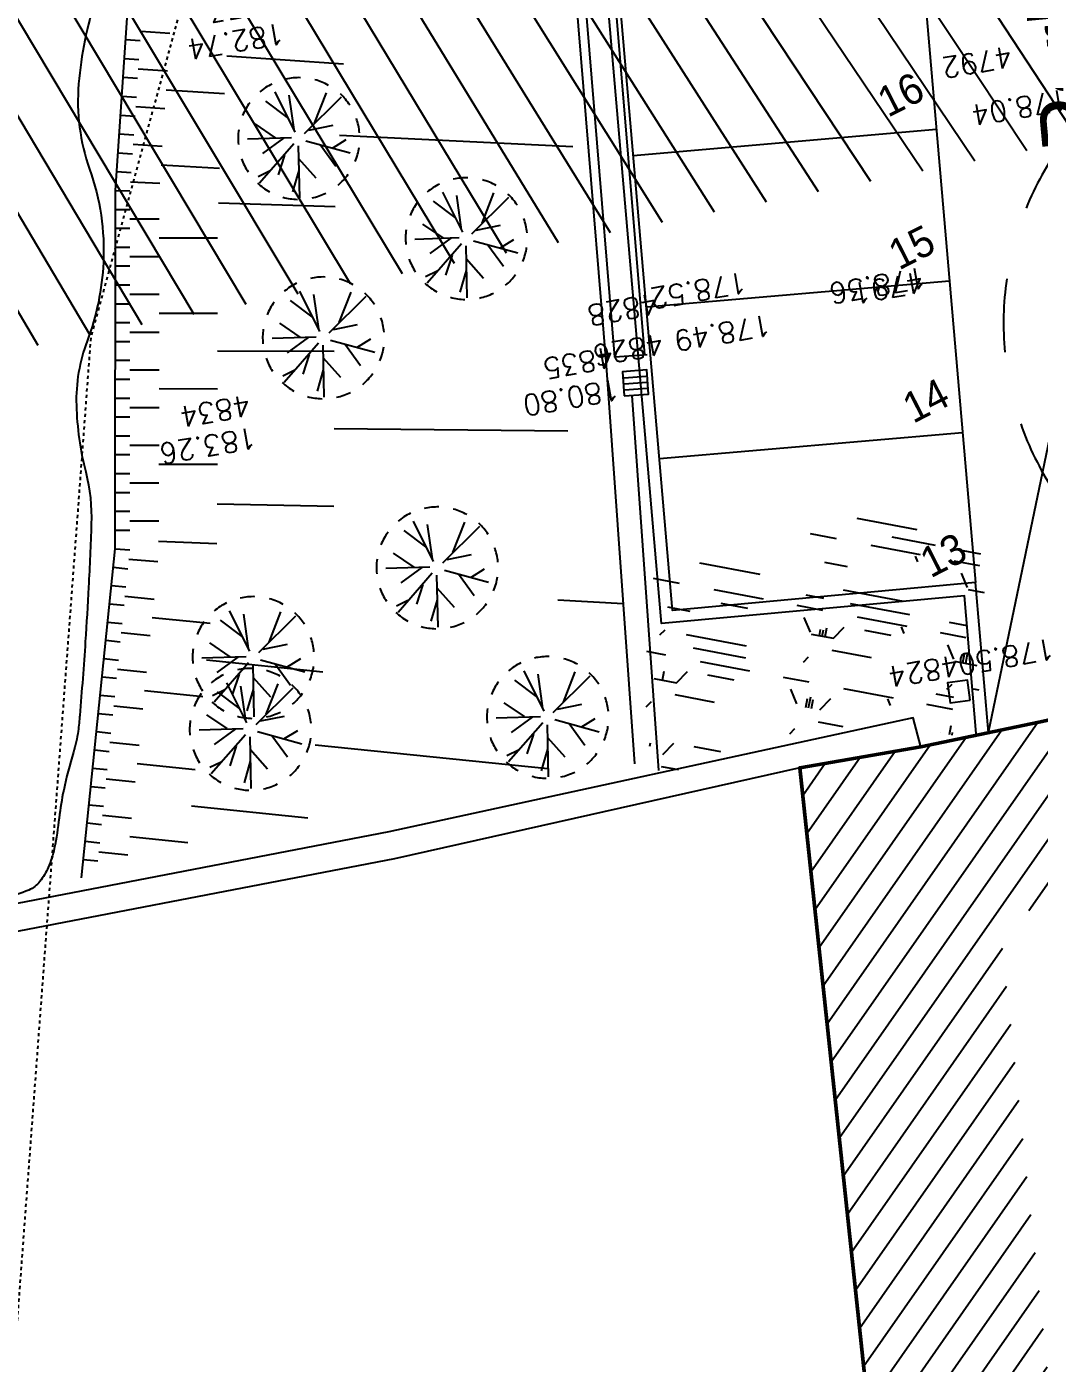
# Model space of a CAD drawing. Extents: x 0 to 613264, y -387505 to 675.
# Drawn here: x 537587 to 554227, y -325397 to -303431 of the extents above; entities that cross this region are included whole.
import ezdxf
from ezdxf.enums import TextEntityAlignment as Align
from ezdxf.lldxf.tags import DXFTag

# ---------------------------------------------------------------- set-up
doc = ezdxf.new("R2010")
doc.units = 0
doc.linetypes.add('STYLE_01', pattern=[0.41664, 0.20828, -0.20836])
for name, color, linetype in [('DWG_280-140115-P - ALTEA-CANA', 252, 'Continuous'), ('Fond topo - AFF', 252, 'Continuous'), ('Fond topo - ASS', 252, 'Continuous'), ('Fond topo - BAT_HAC', 252, 'Continuous'), ('Fond topo - CLO_MUR', 252, 'Continuous'), ('Fond topo - TAL', 252, 'Continuous'), ('Fond topo - TAL_HAC', 252, 'Continuous'), ('Fond topo - VEG', 252, 'Continuous'), ('Fond topo - Z_500', 252, 'Continuous'), ('prlm-VRD', 2, 'Continuous'), ('SA - bordure', 252, 'Continuous'), ('SA - bât D', 252, 'Continuous'), ('SA - couvre sol', 252, 'Continuous'), ('SA - enrobé', 252, 'Continuous'), ('SA - EVMV', 252, 'Continuous'), ('SA - limite revêtement', 252, 'Continuous'), ('SA - marquage au sol', 252, 'Continuous')]:
    doc.layers.add(name, color=color, linetype=linetype)
for name, color, linetype, lineweight in [('Fond topo - BAT', 252, 'Continuous', 50), ('Fond topo - P', 252, 'Continuous', 50), ('Fond topo - VOI', 252, 'Continuous', 25)]:
    doc.layers.add(name, color=color, linetype=linetype, lineweight=lineweight)
for name, color, linetype, plot in [('Fond topo - N', 252, 'Continuous', False), ('Fond topo - NCACHE', 252, 'Continuous', False), ('Fond topo - ZCACHE', 252, 'Continuous', False)]:
    doc.layers.add(name, color=color, linetype=linetype, plot=plot)
doc.styles.add('Arial', font='arial.ttf')
doc.styles.add('Futura Std Book', font='')
doc.styles.add('SIMPLEX', font='simplex_.ttf', dxfattribs={"height": 1.25})
doc.styles.get('Futura Std Book').set_extended_font_data('Futura Std Book')
tags = doc.linetypes.add('L8', pattern=[0.22500000894069674, 0.1500000059604645, -0.07500000298023224]).pattern_tags.tags
tags[6:7] = [DXFTag(74, 4), DXFTag(75, 0), DXFTag(340, '0'), DXFTag(46, 0.0), DXFTag(50, 0.0), DXFTag(44, 0.0), DXFTag(45, 0.0)]
tags[4:5] = [DXFTag(74, 4), DXFTag(75, 0), DXFTag(340, '0'), DXFTag(46, 0.0), DXFTag(50, 0.0), DXFTag(44, 0.0), DXFTag(45, 0.0)]
pattern_1 = [(349.2763985886067, (-277130161.1279894, -473864756.7787022), (22.32856350872324, 117.9043497231417), [37.5000005625, -202.5000030375]), (79.27639858860677, (-277130147.3110734, -473864759.3953308), (-235.8086994462835, 44.65712701744649), [15.000000225, -105.000001575]), (79.27639858860677, (-277130138.0997961, -473864761.1397498), (-235.8086994462835, 44.65712701744649), [15.000000225, -105.000001575]), (79.27639858860677, (-277130142.7054347, -473864760.2675403), (-235.8086994462835, 44.65712701744649), [18.75000028125, -101.25000151875]), (112.9664661186067, (-277130151.916716, -473864758.5231205), (-191.1515722884832, 280.4658259369293), [12.00000018, -420.7461593111922]), (45.58633105860677, (-277130133.4941673, -473864762.0119574), (22.32856353476547, 117.9043498154048), [12.00000018, -420.7461593111923]), (45.58633105860677, (-277130124.2828801, -473864763.7563783), (22.32856353476547, 117.9043498154048), [26.00000039, -406.6661590999923]), (112.9664661186067, (-277130161.1279894, -473864756.7787022), (-191.1515722884832, 280.4658259369293), [26.00000039, -406.6661590999922]), (349.2763985886067, (-277130073.3609553, -473864750.4999832), (22.32856350872324, 117.9043497231417), [44.42455106636825, -195.5754525336318]), (349.2763985886067, (-277130085.1249766, -473864728.4255323), (22.32856350872324, 117.9043497231417), [82.81008944215131, -56.09585564143782, 43.07431864611476, -58.01973967029608]), (349.2763985886067, (-277130096.7337571, -473864706.3804808), (22.32856350872324, 117.9043497231417), [119.4799495921992, -46.28746189431191, 29.47870124218051, -44.75389087130835]), (349.2763985886067, (-277130108.4191755, -473864684.3209158), (22.32856350872324, 117.9043497231417), [100.4611429069171, -139.5388606930829]), (349.2763985886067, (-277130104.5097786, -473864665.2146754), (22.32856350872324, 117.9043497231417), [65.56973938354608, -174.4302642164539])]

# ---------------------------------------------------------------- blocks, each defined once
blk = doc.blocks.new('AFF03')
at = {"ltscale": 2, "flags": 128}
blk.add_lwpolyline([(-0.5, -0.5), (0.5, -0.5), (0.5, 0.5), (-0.5, 0.5)], close=True, dxfattribs=at)
blk = doc.blocks.new('ASS07')
at = {"ltscale": 2}
for p, q in [((-0.25, -0.45), (-0.25, 0.4500000000000001)), ((0, -0.45), (0, 0.4500000000000001)), ((0.25, -0.45), (0.25, 0.4500000000000001))]:
    blk.add_line(p, q, dxfattribs=at)
at = {"ltscale": 2, "flags": 128}
blk.add_lwpolyline([(0.5, -0.5), (0.5, 0.5), (-0.5, 0.5), (-0.5, -0.5)], close=True, dxfattribs=at)
blk = doc.blocks.new('PTOPO')
at = {"layer": 'Fond topo - NCACHE', "style": 'SIMPLEX'}
blk.add_attdef('MAT', text='', height=0.34, dxfattribs=at).set_placement((0.09999999986030161, -0.09999999962747097), align=Align.TOP_LEFT)
at = {"layer": 'Fond topo - ZCACHE', "style": 'SIMPLEX'}
blk.add_attdef('ALT', (0.09999999986030161, 0.09999999962747097), '', height=0.34, dxfattribs=at)
blk = doc.blocks.new('VEG12')
at = {"ltscale": 2}
for p, q in [((0.01815258799999997, 0.057406781), (0.100441039, 0.47293725)), ((0.05749608, 0.253444298), (0.145517598, 0.414706841)), ((0.037902722, 0.15845596), (-0.06593155700000003, 0.344147082)), ((-0.158788295, 0.086017079), (-0.245985314, 0.284587218)), ((0.04981112299999996, 0.033821695), (0.391570728, 0.285894318)), ((0.143890955, 0.107467204), (0.230033352, 0.253971609)), ((0.2917471699999999, 0.208620217), (0.392372872, 0.233301274)), ((-0.05229389700000003, 0.02983962500000001), (-0.383643778, 0.204631851)), ((-0.25001839, 0.135126714), (-0.3755999820000001, 0.091127132)), ((0.122915307, -0.02992704099999999), (0.317230371, 0.05540147100000001)), ((0.057557527, -0.01766878999999999), (0.411943876, -0.08413611500000001)), ((-0.05265807700000003, -0.029192154), (-0.412380265, -0.256628677)), ((-0.09359106700000003, -0.049762263), (-0.2956446150000001, -0.04653133200000001)), ((0.01825986499999999, -0.057372749), (0.107637982, -0.4128258760000001)), ((0.184132294, -0.04763066399999999), (0.323120213, -0.192805613)), ((0.02259491799999996, -0.07955337300000001), (0.001649748999999978, -0.36183712)), ((-0.151821475, -0.09483882200000002), (-0.2999525240000001, -0.315936062)), ((0.05371548199999998, -0.188497704), (0.197263789, -0.356749422))]:
    blk.add_line(p, q, dxfattribs=at)
for start, end in [(90, 103.8461539085843), (62.30769199853572, 76.15384597947835), (117.6923078993823, 131.5384619204946), (34.61538499867542, 48.46153799321151), (145.3846149358338, 159.2307690506909), (6.923076979206323, 20.76923090842763), (173.0769230068974, 186.9230769931026), (339.2307689837768, 353.0769230207937), (200.7692310571047, 214.6153850641662), (311.5384620067885, 325.3846150013246), (228.4615380795054, 242.3076921006177), (283.8461540205217, 297.6923080014643), (256.1538460914157, 270)]:
    blk.add_arc((0, 0), 0.496982058, start, end, dxfattribs=at)
blk = doc.blocks.new('VEG12A')
at = {"ltscale": 2}
for p, q in [((0.01815258799999997, 0.057406781), (0.100441039, 0.47293725)), ((0.037902722, 0.15845596), (-0.06593155700000003, 0.344147082)), ((0.05749608, 0.253444298), (0.145517598, 0.414706841)), ((-0.158788295, 0.086017079), (-0.245985314, 0.284587218)), ((0.04981112299999996, 0.033821695), (0.391570728, 0.285894318)), ((0.143890955, 0.107467204), (0.230033352, 0.253971609)), ((0.2917471699999999, 0.208620217), (0.392372872, 0.233301274)), ((-0.05229389700000003, 0.02983962500000001), (-0.383643778, 0.204631851)), ((-0.25001839, 0.135126714), (-0.3755999820000001, 0.091127132)), ((0.122915307, -0.02992704099999999), (0.317230371, 0.05540147100000001)), ((-0.05265807700000003, -0.029192154), (-0.412380265, -0.256628677)), ((-0.151821475, -0.09483882200000002), (-0.2999525240000001, -0.315936062)), ((-0.09359106700000003, -0.049762263), (-0.2956446150000001, -0.04653133200000001)), ((0.02259491799999996, -0.07955337300000001), (0.001649748999999978, -0.36183712)), ((0.01825986499999999, -0.057372749), (0.107637982, -0.4128258760000001)), ((0.057557527, -0.01766878999999999), (0.411943876, -0.08413611500000001)), ((0.184132294, -0.04763066399999999), (0.323120213, -0.192805613)), ((0.05371548199999998, -0.188497704), (0.197263789, -0.356749422))]:
    blk.add_line(p, q, dxfattribs=at)
for start, end in [(117.6923078993823, 131.5384619204946), (90, 103.8461539085843), (62.30769199853572, 76.15384597947835), (34.61538499867542, 48.46153799321151), (145.3846149358338, 159.2307690506909), (6.923076979206323, 20.76923090842763), (173.0769230068974, 186.9230769931026), (339.2307689837768, 353.0769230207937), (200.7692310571047, 214.6153850641662), (311.5384620067885, 325.3846150013246), (228.4615380795054, 242.3076921006177), (256.1538460914157, 270), (283.8461540205217, 297.6923080014643)]:
    blk.add_arc((0, 0), 0.496982058, start, end, dxfattribs=at)
blk = doc.blocks.new('A$C1F970F0F')
at = {"layer": 'Fond topo - BAT_HAC'}
h = blk.add_hatch(dxfattribs=at)
h.set_pattern_fill('ANSI31*128', color=256, scale=12.9999995, angle=-10.72360141139323, style=0, pattern_type=2)
h.set_pattern_definition([(235.0656205306617, (9737.541003631788, 14762.77745620973), (33.8375912645085, -23.63562800874848), [])])
h.paths.add_polyline_path([(9205.514858719236, 1711.688092409772), (8906.493985665964, 1687.469968384048), (8840.75556255623, 2499.141459144919), (8691.19764538721, 2468.004532156458), (8699.91111843643, 2426.164483705487), (7858.425434046888, 2250.205025078633), (8017.672630186232, 755.4500030647391), (8118.346373578197, -476.564479405901), (8140.457130234025, -775.7485606896652), (7846.813960268092, -837.1789171537457), (7718.96981893849, 727.3385852313438), (7530.631142054098, 2495.157360633923), (7729.775850748872, 2529.792272314092), (8345.097518630913, 2658.459544516083), (8336.330575182528, 2700.556345094317), (9020.027266448895, 2842.897281067052), (9112.491745048348, 2860.24331696757)])
at = {"layer": 'SA - couvre sol'}
h = blk.add_hatch(dxfattribs=at)
h.set_pattern_fill('PELOUSE6', color=256, scale=20.0000003, angle=-10.72360141139323, style=0, pattern_type=2)
h.set_pattern_definition(pattern_1)
edge = h.paths.add_edge_path()
edge.add_line((7646.833733000393, 9004.239187634612), (7477.034909394343, 8929.894142197196))
edge.add_arc((7434.696929002223, 9026.329550800418), 105.3199535518038, 248.6552803840878, 293.7028870098457, ccw=False)
edge.add_line((7396.362750401272, 8928.233764092513), (7340.429076437112, 8871.198932294612))
edge.add_arc((7468.942843810095, 8745.1663500336), 180.0000005438222, 135.5584717013493, 219.3767829141741)
edge.add_arc((4686.176288028108, 6461.26392506193), 3419.999998216231, 12.585048785930383, 39.37678309475541, ccw=False)
edge.add_line((8024.006178657112, 7206.442835890936), (8219.509561664872, 7248.890723525209))
edge.add_arc((8223.753109693258, 7229.346100284074), 19.99999993767855, 12.249983647925774, 102.24998416524511, ccw=False)
edge.add_arc((4686.176201344639, 6461.263923183918), 3640.000084590873, -4.615344787991717, 12.24998357604062, ccw=False)
edge.add_arc((8294.437943437548, 6169.977445866316), 20.00000014751522, -94.6153446132571, -4.615344959063975, ccw=False)
edge.add_line((8292.82862597217, 6150.04229846682), (8093.418862683157, 6166.140179817832))
edge.add_arc((4686.175363890326, 6461.264035144361), 3420.000928369583, -9.235443775684189, -4.9504103777057935, ccw=False)
edge.add_line((8061.843408481891, 5912.381895936595), (8521.34448288443, 5951.967918737956))
edge.add_line((8521.34448288443, 5951.967918737956), (8610.609832601514, 4915.805915142612))
edge.add_line((8610.609832601513, 4915.805915142613), (8112.455023229381, 4872.889881516216))
edge.add_line((8112.455023229382, 4872.889881516216), (8135.919816270769, 4600.518498862564))
edge.add_line((8135.919816270769, 4600.518498862564), (8634.074625419682, 4643.434532436447))
edge.add_line((8634.074625419682, 4643.434532436448), (8744.797991940773, 3358.19512460702))
edge.add_line((8744.797991940773, 3358.195124607019), (8246.754370085053, 3315.288669890853))
edge.add_line((8246.754370085053, 3315.288669890853), (8265.505759157297, 3110.932708469081))
edge.add_line((8265.505759157297, 3110.932708469081), (8762.178919040502, 3156.443199355649))
edge.add_line((8762.178919040503, 3156.443199355648), (8787.07957847176, 2867.404761880945))
edge.add_line((8787.07957847176, 2867.404761880946), (8288.924769134286, 2824.48872843756))
edge.add_line((8288.924769134286, 2824.48872843756), (8303.969088563064, 2649.859355084878))
edge.add_line((8303.969088563066, 2649.859355084878), (8345.097518516532, 2658.459544537745))
edge.add_line((8345.097518516532, 2658.459544537744), (8336.330575091022, 2700.556345111646))
edge.add_line((8336.330575091022, 2700.556345111646), (9020.027266334513, 2842.897281088713))
edge.add_line((9020.027266334513, 2842.897281088713), (8947.20038422563, 3719.594510961972))
edge.add_line((8947.20038422563, 3719.594510961972), (8931.509215578299, 3908.486354448317))
edge.add_line((8931.509215578299, 3908.486354448317), (8875.194980365228, 4578.069331261042))
edge.add_line((8875.194980365228, 4578.069331261042), (8827.905410799856, 5026.715447751275))
edge.add_line((8827.905410799856, 5026.715447751276), (8772.223263227552, 5502.243613790299))
edge.add_arc((1776.092496253554, 4752.857531580154), 7036.151306560315, 6.113889428418106, 17.84258743998169)
edge.add_line((8473.81835812193, 6908.75490576587), (8366.257456928231, 7197.474337847268))
edge.add_line((8366.257456928231, 7197.474337847267), (7657.937547416321, 8986.453584762252))
edge.add_line((7657.937547416321, 8986.453584762254), (7654.260125354509, 8985.031741399463))
edge.add_line((7654.260125354508, 8985.031741399462), (7646.833733000392, 9004.23918763461))
h = blk.add_hatch(dxfattribs=at)
h.set_pattern_fill('PELOUSE6', color=256, scale=20.0000003, angle=-10.72360141139323, style=0, pattern_type=2)
h.set_pattern_definition(pattern_1)
h.paths.add_polyline_path([(7260.497598383407, 2477.885858002099), (7242.667340140905, 2726.582559077201), (7801.147156609341, 2777.624304801011), (7820.857102917395, 2548.837881942409), (7729.775850657367, 2529.792272331421), (7717.182207746737, 2577.243415526799)])
at = {"layer": 'SA - EVMV'}
h = blk.add_hatch(dxfattribs=at)
h.set_pattern_fill('_USER', color=256, scale=74.99999999999999, angle=-55.72360141139323, style=0, pattern_type=0)
h.set_pattern_definition([(304.2763985886068, (-277130161.1279894, -473864756.7787022), (61.97477650275113, 42.238928459823), [])])
h.paths.add_polyline_path([(6137.262643169798, 3161.503242351281), (5258.989506963931, 4651.014984356799), (5823.535050065982, 5411.828376675677), (6009.896409179055, 5810.580329425578), (6042.353956317322, 6037.937811191567), (5791.842057863324, 7412.226220178691), (5768.869517604411, 9187.383885517163), (6965.043931057882, 9781.279833201925), (7125.730307530321, 8202.475428701919), (7356.548247893039, 6578.483473019976), (7421.051285208732, 6215.102708379585), (8728.798868082513, 6201.995811803044), (8825.59209412568, 5455.189202343771), (8884.907463838514, 4910.231636065007), (8937.364138919358, 4349.844162727043), (8990.109761245629, 3720.436779551583), (8238.933497559277, 3575.005023445903)])
at = {"layer": 'DWG_280-140115-P - ALTEA-CANA', "linetype": 'STYLE_01', "ltscale": 25, "elevation": 9.999999999999998e-08, "flags": 128}
blk.add_lwpolyline([(6035.461037273133, -2689.127097192409), (6121.64256367179, -1057.51115667685), (6205.025182619102, 1052.804655306938), (6365.893186155989, 3202.867456399637), (6636.799193089617, 4194.521173234315), (6692.315677062305, 4259.243408586225)], dxfattribs=at)
at = {"layer": 'Fond topo - BAT', "ltscale": 2, "flags": 128}
blk.add_lwpolyline([(9205.514858604853, 1711.688092431433), (9112.491744956842, 2860.243316984899), (9020.027266334513, 2842.897281088713), (8336.330575091022, 2700.556345111646), (8345.097518516532, 2658.459544537744), (7729.775850657367, 2529.792272331421), (7530.631141939715, 2495.157360655585), (7718.96981893849, 727.3385852313438), (7846.813960176586, -837.1789171364164), (8140.457130234025, -775.7485606896652)], dxfattribs=at)
at = {"layer": 'Fond topo - CLO_MUR', "ltscale": 2, "flags": 128}
for points in [[(7275.722161034746, 3173.504808573699), (7208.632483152419, 3985.424500686884), (7178.007696354092, 4328.653772497254)], [(7226.843557715468, 3170.014651002745), (7159.812121643467, 3981.229500407708), (7129.201588351054, 4324.299025485333)], [(7279.916694116667, 3173.804317621742), (7226.843557715468, 3170.014651002745)], [(7729.775850657367, 2529.792272331421), (7717.182207746737, 2577.243415526799), (6855.315812784065, 2389.791348361846), (6090.52216368086, 2242.349146044374), (6009.431174386463, 1623.419208712546), (6192.189599084393, -258.9440134780217), (6280.407379690027, -460.4821566829457), (6565.739909591483, -1112.33927420372), (7208.990751020285, -977.770748331734), (7846.813960176586, -837.1789171364164)], [(7530.631141939715, 2495.157360655585), (6864.3582137196, 2345.705981089259), (6084.362195063698, 2195.33296111637)]]:
    blk.add_lwpolyline(points, dxfattribs=at)
at = {"layer": 'Fond topo - TAL', "linetype": 'L8', "ltscale": 2, "flags": 128}
blk.add_lwpolyline([(6885.914646545285, 4755.249367140475), (7019.315671317083, 4574.334788540862), (7090.269375227499, 4377.843823550713), (7114.95254918131, 4310.757441436815), (7145.563082491052, 3967.687916450697), (7212.59451858593, 3156.473067041402), (7258.833912327651, 2501.730053470446)], dxfattribs=at)
at = {"layer": 'Fond topo - TAL', "ltscale": 2, "flags": 128}
blk.add_lwpolyline([(6350.073376194009, 2314.377494379673), (6405.400002494907, 2854.715147621459), (6405.877993290544, 3443.868961593448), (6441.582385220579, 3970.843141576634), (6413.407581613261, 4544.073737184924)], dxfattribs=at)
at = {"layer": 'Fond topo - TAL_HAC', "ltscale": 2}
for p, q in [((6422.680060119153, 3691.856810984527), (6446.625162470408, 3690.234444435775)), ((6447.675291652569, 3705.733685027625), (6495.56549637172, 3702.488951642606)), ((6420.579801772162, 3660.858329892334), (6444.524904123416, 3659.235963343582)), ((6589.245647371524, 3665.001003797707), (6780.806466157308, 3652.022070653984)), ((6418.47954342517, 3629.859848800142), (6442.424645815942, 3628.237481959543)), ((6443.474775032761, 3643.736722734404), (6491.364979660406, 3640.491989366716)), ((6489.264721313414, 3609.493508274522), (6585.045130694868, 3603.004041704828)), ((6416.37928506085, 3598.861367616443), (6440.324387468951, 3597.23900086735)), ((6439.27425828679, 3581.739760275501), (6487.164462949094, 3578.495027090824)), ((6414.279026805362, 3567.862886506921), (6438.22412910463, 3566.240519683652)), ((6412.178768406383, 3536.864405140211), (6436.123870734762, 3535.242038595792)), ((6435.073741552601, 3519.742798003942), (6482.963946346616, 3516.498064889109)), ((6773.995880573213, 3534.782240095016), (7157.537764704764, 3516.03062350402)), ((6410.078510059391, 3505.865924048018), (6434.023612387769, 3504.243557503599)), ((6407.978251712399, 3474.867442955825), (6431.923354023449, 3473.2450763199)), ((6480.897662643281, 3486.100154673679), (6576.728947113307, 3480.411137526319)), ((6430.893643869998, 3458.146330168993), (6478.831378962823, 3455.702244453915)), ((6405.877993290544, 3443.868961593448), (6429.8639338136, 3443.047583904919)), ((6405.852835976677, 3412.860866162841), (6429.8528280146, 3412.841394476538)), ((6575.271995837549, 3423.311779792301), (6767.18529492049, 3417.542409549045)), ((6429.840249332018, 3397.337346813486), (6477.840233539577, 3397.298403510722)), ((6405.827678565758, 3381.852770845404), (6429.827670643887, 3381.833299246272)), ((6477.815076111328, 3366.290308101778), (6573.815044543775, 3366.212421587755)), ((6405.802521108399, 3350.844675157609), (6429.802513163651, 3350.825203562811)), ((6405.777363662821, 3319.836579657159), (6429.777355832455, 3319.817108040699)), ((6429.789934440862, 3335.321155812586), (6477.789918700409, 3335.282212784339)), ((6405.752206269231, 3288.828484431227), (6429.752198438866, 3288.809012814766)), ((6429.739619716077, 3273.304965064542), (6477.73960384946, 3273.266021870612)), ((6405.72704884653, 3257.820388926444), (6429.727040993288, 3257.800917314315)), ((6477.714446483606, 3242.257926165489), (6573.714414824547, 3242.180039668795)), ((6405.701891366294, 3226.812293242981), (6429.701883535929, 3226.792821626522)), ((6429.68930481314, 3211.288773876297), (6477.689289038028, 3211.249830665038)), ((6405.676734069757, 3195.804197903881), (6429.67672612501, 3195.784726309083)), ((6405.651576641509, 3164.796102494937), (6429.651568696761, 3164.776630900139)), ((6573.664099985379, 3180.163848942412), (6765.664036867602, 3180.008076005874)), ((6429.638990088354, 3149.272583128252), (6477.638974313242, 3149.233639916994)), ((6405.626419195931, 3133.788006994487), (6429.62641127406, 3133.768535395356)), ((6405.601261830077, 3102.779911289364), (6429.601253885329, 3102.760439694565)), ((6477.613816810817, 3118.225544616884), (6573.613785260593, 3118.147658194368)), ((6429.588675220076, 3087.256392123019), (6477.588659479623, 3087.217449094773)), ((6405.576104436487, 3071.771816063431), (6429.576096497287, 3071.752344372794)), ((6405.550947013785, 3040.763720558648), (6429.550939069039, 3040.74424896385)), ((6765.308640214169, 3052.622266449232), (7149.288266260777, 3048.666663612582)), ((6405.525789568208, 3009.755625058198), (6429.525781737842, 3009.736153441738)), ((6429.53836034625, 3025.240201213624), (6477.538344571138, 3025.201258002367)), ((6477.513187148436, 2994.193162497584), (6573.513155580883, 2994.115275983561)), ((6405.50063212263, 2978.747529557748), (6429.500624292265, 2978.728057941287)), ((6405.475474717258, 2947.739434144471), (6429.475466846688, 2947.719962440838)), ((6429.488045569477, 2963.224010191062), (6477.488029702859, 2963.185066997134)), ((6572.990844580653, 2929.03610911248), (6764.9532436869, 2925.236457058271)), ((6405.450317363187, 2916.731338626691), (6429.450309441316, 2916.711867027561)), ((6429.437730753186, 2901.207819460347), (6477.437714978074, 2901.168876249089)), ((6405.425159940485, 2885.723243121909), (6429.425151995738, 2885.703771527111)), ((6476.540677718355, 2867.678023517841), (6572.468533694805, 2863.956942219736)), ((6405.400002494907, 2854.715147621459), (6429.368276149971, 2853.481510680525)), ((6427.784873397137, 2837.86662846403), (6475.643640458637, 2834.187170786593)), ((6402.326300972049, 2824.696389088114), (6426.201470570127, 2822.25174635637)), ((6399.252599558027, 2794.677630628947), (6423.127769121445, 2792.232987714191)), ((6421.590918425873, 2777.223608482441), (6469.341257495861, 2772.334322853271)), ((7132.809180584504, 2771.209838905975), (7240.229217717344, 2765.169792409497)), ((6396.178898161334, 2764.658872261284), (6420.054067724752, 2762.214229346529)), ((6393.105196586488, 2734.640113453423), (6416.980366184565, 2732.195470721679)), ((6466.267556047181, 2742.315564211091), (6561.768234244007, 2732.536992752411)), ((6390.031495189795, 2704.621355085761), (6413.906664787873, 2702.176712354017)), ((6415.443515488992, 2717.186091489929), (6463.193854615829, 2712.296805660418)), ((6386.957793649608, 2674.602596460911), (6410.832963213026, 2672.157953546155)), ((6555.620831411102, 2672.499476308933), (6746.622187914276, 2652.942333844769)), ((6383.884092252914, 2644.583838093248), (6407.759261816333, 2642.139195178493)), ((6409.296112517453, 2657.148574314405), (6457.046451622101, 2652.259288868247)), ((6380.810390804234, 2614.565079451069), (6404.685560402311, 2612.120436719325)), ((6453.972750225408, 2622.240530500585), (6549.473428508881, 2612.461959499433)), ((6403.148709632561, 2597.11105759641), (6450.899048811385, 2592.221772041417)), ((6377.736689316035, 2584.546321100736), (6401.611858879452, 2582.101678185981)), ((6374.662987832695, 2554.527562275545), (6398.538157339266, 2552.082919561131)), ((6397.001306752528, 2537.073540403558), (6444.751645839847, 2532.184254865893)), ((6734.327382005857, 2532.867299676733), (7116.330094960218, 2493.753014473885)), ((6371.589286344496, 2524.508803925212), (6395.464455942572, 2522.064161193469)), ((6368.515584947802, 2494.490045557551), (6392.390754493891, 2492.045402551289)), ((6441.677944282331, 2502.165496149537), (6537.178622531143, 2492.386924965374)), ((6365.441883499121, 2464.471286915371), (6389.317052971033, 2462.026644017945)), ((6390.853903672154, 2477.036023153857), (6438.60424283365, 2472.146737507358)), ((6362.368181958935, 2434.452528290521), (6386.243351557012, 2432.007885558777)), ((6384.70650082678, 2416.998506144016), (6432.456839988275, 2412.109220497516)), ((6531.031219594264, 2432.349407972862), (6722.032576045451, 2412.792265234179)), ((6359.294480562241, 2404.433769922859), (6383.169650034154, 2401.989127025433)), ((6356.220779039384, 2374.415011389515), (6380.095948585473, 2371.970368383253)), ((6429.383138500076, 2382.090462147184), (6524.883816737108, 2372.311890775676)), ((6378.559097907229, 2356.960989243009), (6426.309436994547, 2352.071703705345)), ((6353.147077590702, 2344.396252747335), (6377.022247188779, 2341.951610015592))]:
    blk.add_line(p, q, dxfattribs=at)
at = {"layer": 'Fond topo - VEG', "linetype": 'L8', "ltscale": 2, "flags": 128}
blk.add_lwpolyline([(6126.727747049433, 2304.061476285623, -0.1732888690432868), (6102.581235373374, 2349.997525856042, -0.0508890116308752), (6095.857340735886, 2521.875654710492, -0.0386629591409588), (6125.608919157425, 2733.183983206446, 0.04316977958239364), (6150.559671984999, 2922.734117696825, 0.0353710499508257), (6145.998574597054, 3097.317748161249, -0.04151246656344463), (6143.935963930468, 3246.17985755902, -0.07825849820887826), (6179.607406451853, 3401.805474372008, 0.07744789971661276), (6215.901003647436, 3558.981919075625, 0.06149378927511025), (6208.375924854068, 3707.902976237563, -0.06073956917948042), (6200.531552762145, 3858.647761765046, -0.05204674825157406), (6230.7983895258, 4031.505901908121, 0.06675750323585504), (6250.469210656124, 4167.142637314562, 0.025670157375637), (6245.881806278992, 4280.002391043279, -0.02651846335887715), (6241.626195431167, 4389.264050757969, -0.01155330390985834), (6243.355179510549, 4435.719484082019, -0.01897018986328855), (6246.13278066693, 4463.901413466268, -0.1145297545621785), (6255.789441754406, 4489.229968720707, -0.08440652786009567), (6280.997918423193, 4515.714197702435, -0.1084198486250266), (6305.800532160016, 4526.959256335407, -0.1011423353125477), (6334.947780047085, 4527.194413794164, -0.1032633884982007), (6365.949027258232, 4514.111820601956, -0.1071998021190175), (6388.110607905014, 4490.422289899531, -0.05568834109540827), (6405.779070714256, 4451.614851286478, -0.07246199636495074), (6411.377345286576, 4419.255514848068, -0.02401529230777726), (6410.576199302544, 4381.797833343162, 0.02046775607659728), (6409.324746116832, 4337.862569346122, 0.03858989738268137), (6418.61477645759, 4234.450990949024, -0.05510517158192826), (6422.73706464406, 4161.745127455149, -0.06022444819988705), (6414.040487528225, 4112.201962683026, 0.04813009251129964), (6401.682945357792, 4050.570387419985, 0.03319103436730272), (6399.339312853017, 3984.279470352506, -0.02318773307712683), (6397.882876964231, 3889.395712822452, -0.06193645145952207), (6373.687695968691, 3760.413536495536, 0.05632341114831078), (6345.51491510971, 3618.977442973709, 0.1063178399564556), (6363.514090879794, 3478.851422113212, -0.09680147185014497), (6386.13497547047, 3325.642968625706, -0.07888339118735782), (6359.437800283662, 3196.499683631936, 0.0976752058397291), (6341.722232569164, 3091.124721665765, 0.05553186209350269), (6357.096499566722, 2981.328348065176, -0.07160716225814948), (6366.305953621561, 2895.668239978307, -0.003764726506217527), (6361.813234161172, 2792.213188795524, -0.004345252965709072), (6356.467450687216, 2702.654249848009, -0.003010567731100479), (6347.428315699053, 2581.271676234953, -0.01408587215240294), (6344.610134765176, 2555.404935589592, -0.04006767187352891), (6336.954146448975, 2520.643757193586, 0.02217965443780103), (6320.906362764812, 2458.451016601791, 0.02305005866794476), (6313.405529578435, 2412.578617432685, -0.02117118948215652), (6305.42732584992, 2362.609032426789, -0.05258098112305663), (6295.575532431511, 2331.395087404863, -0.06419298512500282), (6281.795473714037, 2308.35432565896, -0.120668352995315), (6263.740191009645, 2294.242634630788, -0.06491961111852344), (6223.384009530683, 2282.042473573803, -0.04286411078666719), (6190.998804359751, 2279.503356150837, -0.05265038566489467), (6164.695281395306, 2282.478668846067, -0.07490502267167237), (6146.951645691664, 2289.307145747945, -0.05675209825271085)], format="xyb", close=True, dxfattribs=at)
at = {"layer": 'Fond topo - VOI', "linetype": 'L8', "ltscale": 2, "flags": 128}
blk.add_lwpolyline([(7254.606523109107, 3107.05496728218), (7298.625615180789, 2490.580834266391)], dxfattribs=at)
at = {"layer": 'SA - bordure', "elevation": 9.999999999999998e-08, "flags": 128}
for points in [[(7840.575959495666, 2552.961207407581), (7819.347498332593, 2799.374007275091), (7321.422244755297, 2753.793368968611), (7192.674143764151, 4248.257796869237), (7690.828953210458, 4291.173830386799), (7591.016635747426, 5461.585531299106), (7091.850687591973, 5418.582388192286), (7070.392670765777, 5667.659792809723), (7569.773817164003, 5710.681475503377, -0.01155855900407717), (7569.270504419754, 5753.285889708797), (7072.644821084964, 5842.212368975363, -0.02949970069968248), (7094.269754879408, 6010.059040394906, 0.03378052871926594), (7133.095811010017, 6338.44357045222), (7633.669469462158, 6339.674716300604, 0.02605809049415018), (7631.103103215665, 6634.197565109461), (7132.873113495158, 6588.443471385939, 0.05106874003880187), (7056.312932571319, 7081.70915106251), (7538.311832372427, 7214.804121296649, 0.02476009810036266), (7448.94962701597, 7495.470609850445)], [(7820.649767117093, 2551.244566048057), (7801.147154171279, 2777.624304314852), (7303.221900571106, 2732.043666012704), (7171.03131007614, 4266.467347902498), (7669.203327909506, 4309.384863985032), (7572.789861443084, 5439.941213907456), (7073.641136563043, 5396.939554527152), (7048.749837077766, 5685.869343842984), (7549.313860756474, 5728.992931432434, -0.002007939904392669), (7549.232787918391, 5736.555770782382), (7069.119661158346, 5822.525488846272, -0.382913591383437), (7052.692618381217, 5843.594252820287, -0.02949643212679679), (7074.61531415953, 6013.760839296712, 0.03377859132087666), (7113.120957878611, 6339.446185471384, -0.3988867034752035), (7133.046621735704, 6358.44350999165), (7614.451910480803, 6359.627511750571, 0.02251854742366692), (7612.31817326701, 6612.388327016001), (7134.702083077235, 6568.527275144538, -0.4258729914871566), (7112.900078199147, 6587.405270960267, 0.05106873993652463), (7036.964878374047, 7076.644292085395, -0.4102981154760822), (7050.989529879269, 7100.987672291234), (7513.850932238078, 7228.798181061446, 0.02139245977515587)]]:
    blk.add_lwpolyline(points, format="xyb", dxfattribs=at)
at = {"layer": 'SA - enrobé'}
blk.add_lwpolyline([(8283.817952682304, 2650.753781131409), (7840.575959495666, 2552.961207407581), (8504.663795556335, 5743.031099718173)], dxfattribs=at)
at = {"layer": 'SA - limite revêtement', "elevation": 9.999999999999998e-08, "flags": 128}
blk.add_lwpolyline([(7690.828953210458, 4291.173830386799), (7819.347498332593, 2799.374007275091)], dxfattribs=at)
at = {"layer": 'SA - marquage au sol', "elevation": 9.999999999999998e-08, "flags": 128}
for points in [[(7755.203003717469, 3543.94161643432), (7257.048194248286, 3501.02558292109)], [(7776.661020543665, 3294.864211816884), (7278.506211097358, 3251.948178299322)], [(7798.119037392738, 3045.786807195116), (7299.964227923554, 3002.870773681885)]]:
    blk.add_lwpolyline(points, dxfattribs=at)
at = {"layer": 'Fond topo - AFF', "ltscale": 2, "xscale": 33.07598512384159, "yscale": 33.07598512384159, "zscale": 99.99999999999997, "rotation": 97.50943413677744}
blk.add_blockref('AFF03', (7791.82828637113, 2620.415973673026), dxfattribs=at)
at = {"layer": 'Fond topo - ASS', "ltscale": 2, "xscale": 40.00000022351739, "yscale": 40.00000022351739, "zscale": 99.99999999999997, "rotation": 274.0842510169483}
blk.add_blockref('ASS07', (7260.571818014036, 3127.531838018032), dxfattribs=at)
at = {"layer": 'Fond topo - P', "ltscale": 2}
ref = blk.add_blockref('PTOPO', (6688.105085199878, 3731.042371158232), dxfattribs=dict(at, xscale=99.99999999999994, yscale=99.99999999999994, zscale=99.99999999999994, rotation=190.0656205306617))
ref.add_attrib('MAT', '4833', dxfattribs={"layer": 'Fond topo - N', "color": 0, "ltscale": 2, "height": 33.99999999999999, "rotation": 190.0656204987762, "style": 'SIMPLEX'}).set_placement((6676.511243367978, 3739.140693908592), align=Align.TOP_LEFT)
ref.add_attrib('ALT', '182.74', (6680.006762476727, 3719.448529344877), dxfattribs={"layer": 'Fond topo - Z_500', "color": 0, "ltscale": 2, "height": 33.99999999999999, "rotation": 190.0656204987762, "style": 'SIMPLEX'})
ref = blk.add_blockref('PTOPO', (7894.267436098313, 3639.829583559376), dxfattribs=dict(at, xscale=99.99999999999994, yscale=99.99999999999994, zscale=99.99999999999994, rotation=190.0656205306617))
ref.add_attrib('MAT', '4792', dxfattribs={"layer": 'Fond topo - N', "color": 0, "ltscale": 2, "height": 33.99999999999999, "rotation": 190.0656204987762, "style": 'SIMPLEX'}).set_placement((7882.673594266414, 3647.927906309736), align=Align.TOP_LEFT)
ref.add_attrib('ALT', '178.04', (7968.609425761134, 3611.233400149482), dxfattribs={"layer": 'Fond topo - Z_500', "color": 0, "ltscale": 2, "height": 33.99999999999999, "rotation": 190.0656204987762, "style": 'SIMPLEX'})
ref = blk.add_blockref('PTOPO', (7311.861344982969, 3233.397949497614), dxfattribs=dict(at, xscale=99.99999999999994, yscale=99.99999999999994, zscale=99.99999999999994, rotation=190.0656205306617))
ref.add_attrib('MAT', '4828', dxfattribs={"layer": 'Fond topo - N', "color": 0, "ltscale": 2, "height": 33.99999999999999, "rotation": 190.0656204987762, "style": 'SIMPLEX'}).set_placement((7300.26750315107, 3241.496272247972), align=Align.TOP_LEFT)
ref.add_attrib('ALT', '178.52', (7439.932249180597, 3310.171105119628), dxfattribs={"layer": 'Fond topo - Z_500', "color": 0, "ltscale": 2, "height": 33.99999999999999, "rotation": 190.0656204987762, "style": 'SIMPLEX'})
ref = blk.add_blockref('PTOPO', (7748.22151630558, 3269.051361935424), dxfattribs=dict(at, xscale=99.99999999999994, yscale=99.99999999999994, zscale=99.99999999999994, rotation=190.0656205306617))
ref.add_attrib('MAT', '4791', dxfattribs={"layer": 'Fond topo - N', "color": 0, "ltscale": 2, "height": 33.99999999999999, "rotation": 190.0656204987762, "style": 'SIMPLEX'}).set_placement((7736.627674473681, 3277.149684685784), align=Align.TOP_LEFT)
ref.add_attrib('ALT', '178.36', (7734.787198942986, 3318.467182000197), dxfattribs={"layer": 'Fond topo - Z_500', "color": 0, "ltscale": 2, "height": 33.99999999999999, "rotation": 190.0656204987762, "style": 'SIMPLEX'})
ref = blk.add_blockref('PTOPO', (7320.883734267167, 3167.357164733946), dxfattribs=dict(at, xscale=99.99999999999994, yscale=99.99999999999994, zscale=99.99999999999994, rotation=190.0656205306617))
ref.add_attrib('MAT', '4826', dxfattribs={"layer": 'Fond topo - N', "color": 0, "ltscale": 2, "height": 33.99999999999999, "rotation": 190.0656204987762, "style": 'SIMPLEX'}).set_placement((7309.289892400609, 3175.455487301293), align=Align.TOP_LEFT)
ref.add_attrib('ALT', '178.49', (7479.519444281973, 3240.357039918135), dxfattribs={"layer": 'Fond topo - Z_500', "color": 0, "ltscale": 2, "height": 33.99999999999999, "rotation": 190.0656204987762, "style": 'SIMPLEX'})
ref = blk.add_blockref('PTOPO', (7239.198144519165, 3146.056580671151), dxfattribs=dict(at, xscale=99.99999999999994, yscale=99.99999999999994, zscale=99.99999999999994, rotation=190.0656205306617))
ref.add_attrib('MAT', '4835', dxfattribs={"layer": 'Fond topo - N', "color": 0, "ltscale": 2, "height": 33.99999999999999, "rotation": 190.0656204987762, "style": 'SIMPLEX'}).set_placement((7227.604302652607, 3154.154903238499), align=Align.TOP_LEFT)
ref.add_attrib('ALT', '180.80', (7231.099821796015, 3134.462738857796), dxfattribs={"layer": 'Fond topo - Z_500', "color": 0, "ltscale": 2, "height": 33.99999999999999, "rotation": 190.0656204987762, "style": 'SIMPLEX'})
ref = blk.add_blockref('PTOPO', (6642.112003316846, 3066.624324471687), dxfattribs=dict(at, xscale=99.99999999999994, yscale=99.99999999999994, zscale=99.99999999999994, rotation=190.0656205306617))
ref.add_attrib('MAT', '4834', dxfattribs={"layer": 'Fond topo - N', "color": 0, "ltscale": 2, "height": 33.99999999999999, "rotation": 190.0656204987762, "style": 'SIMPLEX'}).set_placement((6630.518161484946, 3074.722647222046), align=Align.TOP_LEFT)
ref.add_attrib('ALT', '183.26', (6634.013680593695, 3055.030482658332), dxfattribs={"layer": 'Fond topo - Z_500', "color": 0, "ltscale": 2, "height": 33.99999999999999, "rotation": 190.0656204987762, "style": 'SIMPLEX'})
ref = blk.add_blockref('PTOPO', (7806.06309747514, 2638.973466710009), dxfattribs=dict(at, xscale=99.99999999999994, yscale=99.99999999999994, zscale=99.99999999999994, rotation=190.0656205306617))
ref.add_attrib('MAT', '4824', dxfattribs={"layer": 'Fond topo - N', "color": 0, "ltscale": 2, "height": 33.99999999999999, "rotation": 190.0656204987762, "style": 'SIMPLEX'}).set_placement((7794.469255643241, 2647.071789460368), align=Align.TOP_LEFT)
ref.add_attrib('ALT', '178.50', (7945.694976162507, 2708.348808002424), dxfattribs={"layer": 'Fond topo - Z_500', "color": 0, "ltscale": 2, "height": 33.99999999999999, "rotation": 190.0656204987762, "style": 'SIMPLEX'})
at = {"layer": 'Fond topo - VEG', "ltscale": 2, "zscale": 99.99999999999997, "rotation": 192.432705982593}
for name, p, xscale, yscale in [('VEG12', (8365.547648687738, 3225.987069314241), 1006.399999999999, 1006.399999999999), ('VEG12', (6707.524535217171, 3529.259312352314), 201.2799999999999, 201.2799999999999), ('VEG12', (6982.774845258587, 3364.818106622108), 201.2799999999999, 201.2799999999999), ('VEG12', (6747.88831233482, 3201.661091102602), 201.2799999999999, 201.2799999999999), ('VEG12', (6934.893771790839, 2823.699653680367), 201.2799999999999, 201.2799999999999), ('VEG12A', (6632.69622932202, 2676.325179030914), 201.2799999999999, 201.2799999999999), ('VEG12', (7116.439689909764, 2577.793901864909), 201.2799999999999, 201.2799999999999), ('VEG12', (6627.8991504108, 2558.235925135174), 201.2799999999999, 201.2799999999999)]:
    blk.add_blockref(name, p, dxfattribs=dict(at, xscale=xscale, yscale=yscale))
at = {"layer": 'SA - bât D', "style": 'Futura Std Book'}
blk.add_text('Parking 22 places', height=101.0101997, rotation=95.41363745353976, dxfattribs=at).set_placement((8030.899338072337, 3514.192099899521))
at = {"layer": 'SA - bât D', "style": 'Arial', "width": 0.9273999929428101}
for s, p in [('16', (7675.591301503659, 3563.077010087372)), ('15', (7693.630520003446, 3312.116558309043)), ('14', (7716.836735282222, 3060.17758760116)), ('13', (7745.628835682153, 2806.159325046719))]:
    blk.add_text(s, height=49.99999999999999, rotation=27.02773871768589, dxfattribs=at).set_placement(p)

msp = doc.modelspace()

# ---------------------------------------------------------------- block references
at = {"layer": 'prlm-VRD', "xscale": 9.999999999999998, "yscale": 9.999999999999998, "zscale": 9.999999999999998}
msp.add_blockref('A$C1F970F0F', (474984.9359816406, -340561.1028248291, -9.999999999999997e-07), dxfattribs=at)

doc.saveas('drawing.dxf')
